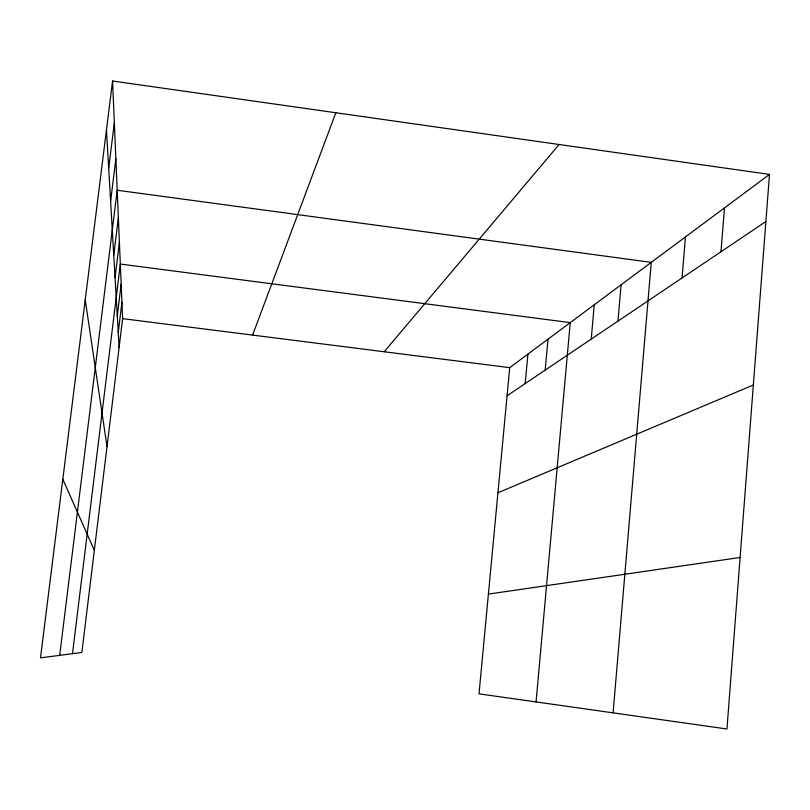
<?xml version="1.0" encoding="UTF-8"?>
<svg xmlns="http://www.w3.org/2000/svg" width="810" height="810" viewBox="0 0 810 810"><rect width="100%" height="100%" fill="white"/><g stroke="black" fill="none" stroke-linecap="round" stroke-linejoin="round"><path stroke-width="1.21" d="M769.5 174.413L726.955 728.99L479.014 693.846L509.723 367.649L769.5 174.413L112.57 81.01L40.5 657.862L81.871 652.445L122.634 318.644L112.57 81.01M720.981 251.758L724.484 207.907M682.06 277.962L685.442 236.945M613.099 712.851L651.26 262.359L117.197 190.249L59.697 655.351M617.939 321.135L621.098 284.806M591.219 339.127L594.267 304.762M545.171 370.13L548.005 339.177M536.058 701.936L570.25 322.623L120.315 264.06L72.495 653.67M525.194 383.575L527.928 354.102M113.754 255.231L118.361 217.839M115.05 277.587L119.394 242.271M117.288 315.9L121.166 284.178M118.25 332.454L121.935 302.272M108.692 168.247L114.342 122.816M110.605 201.255L115.87 158.861M252.598 335.097L335.846 112.752M384.193 351.753L559.103 144.504M507.07 395.776L765.885 221.535M497.947 492.763L753.34 385.003M488.4 594.094L740.107 557.482M122.634 318.644L509.723 367.649M62.815 479.247L94.345 550.324M85.232 299.801L107.001 446.624M106.454 129.934L119.121 347.409"/></g></svg>
